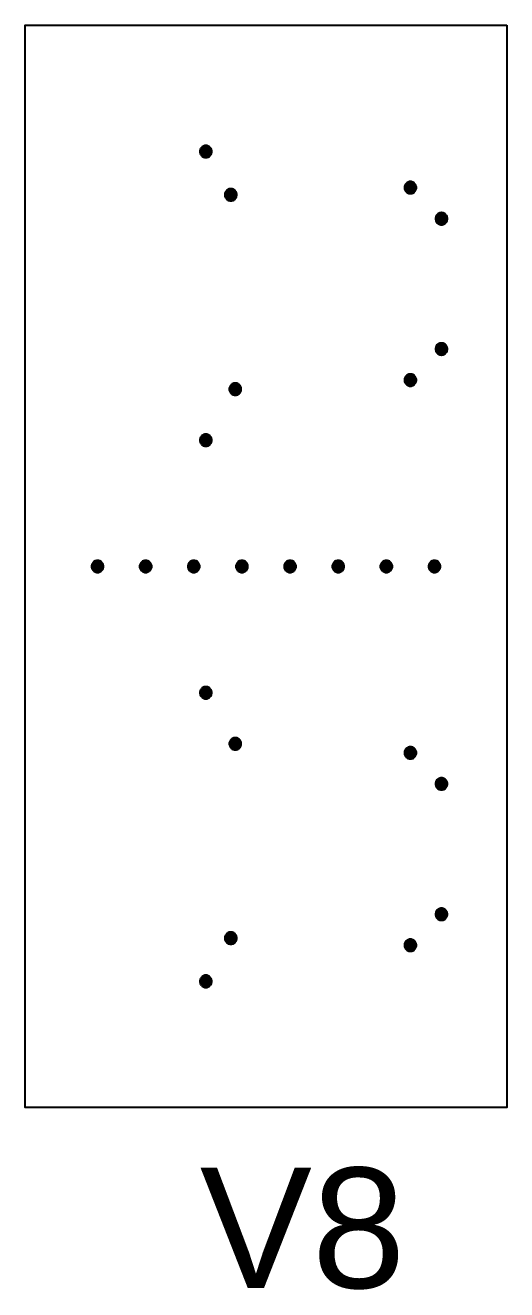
# Model space of a CAD drawing. Extents: x -2 to 177, y -6 to 16.
# Drawn here: x 28 to 32, y 4.99 to 15.5 of the extents above; entities that cross this region are included whole.
import ezdxf

# ---------------------------------------------------------------- set-up
doc = ezdxf.new("R2010")
doc.units = 0
doc.layers.get('0').update_dxf_attribs({"color": 255, "linetype": 'continuous'})
doc.layers.add('Outline', color=1, linetype='continuous')
doc.layers.add('V8', color=195, linetype='continuous')
doc.styles.get("Standard").update_dxf_attribs({"font": 'ARIAL.TTF'})

msp = doc.modelspace()

# ---------------------------------------------------------------- linework, layer by layer
at = {"layer": 'Outline'}
msp.add_lwpolyline([(32, 15.5), (32, 6.5), (28, 6.5), (28, 15.5)], close=True, dxfattribs=at)
at = {"layer": 'V8'}
for points in [[(29.55, 14.45), (29.55, 14.457), (29.548, 14.463), (29.546, 14.469), (29.543, 14.475), (29.54, 14.48), (29.535, 14.485), (29.53, 14.49), (29.525, 14.493), (29.519, 14.496), (29.513, 14.498), (29.507, 14.5), (29.5, 14.5), (29.493, 14.5), (29.487, 14.498), (29.481, 14.496), (29.475, 14.493), (29.47, 14.49), (29.465, 14.485), (29.46, 14.48), (29.457, 14.475), (29.454, 14.469), (29.452, 14.463), (29.45, 14.457), (29.45, 14.45), (29.45, 14.443), (29.452, 14.437), (29.454, 14.431), (29.457, 14.425), (29.46, 14.42), (29.465, 14.415), (29.47, 14.41), (29.475, 14.407), (29.481, 14.404), (29.487, 14.402), (29.493, 14.4), (29.5, 14.4), (29.507, 14.4), (29.513, 14.402), (29.519, 14.404), (29.525, 14.407), (29.53, 14.41), (29.535, 14.415), (29.54, 14.42), (29.543, 14.425), (29.546, 14.431), (29.548, 14.437), (29.55, 14.443), (29.55, 14.45)], [(31.25, 14.15), (31.25, 14.157), (31.248, 14.163), (31.246, 14.169), (31.243, 14.175), (31.24, 14.18), (31.235, 14.185), (31.23, 14.19), (31.225, 14.193), (31.219, 14.196), (31.213, 14.198), (31.207, 14.2), (31.2, 14.2), (31.193, 14.2), (31.187, 14.198), (31.181, 14.196), (31.175, 14.193), (31.17, 14.19), (31.165, 14.185), (31.16, 14.18), (31.157, 14.175), (31.154, 14.169), (31.152, 14.163), (31.15, 14.157), (31.15, 14.15), (31.15, 14.143), (31.152, 14.137), (31.154, 14.131), (31.157, 14.125), (31.16, 14.12), (31.165, 14.115), (31.17, 14.11), (31.175, 14.107), (31.181, 14.104), (31.187, 14.102), (31.193, 14.1), (31.2, 14.1), (31.207, 14.1), (31.213, 14.102), (31.219, 14.104), (31.225, 14.107), (31.23, 14.11), (31.235, 14.115), (31.24, 14.12), (31.243, 14.125), (31.246, 14.131), (31.248, 14.137), (31.25, 14.143), (31.25, 14.15)], [(29.758, 14.091), (29.757, 14.097), (29.756, 14.104), (29.754, 14.11), (29.751, 14.116), (29.747, 14.121), (29.743, 14.126), (29.738, 14.13), (29.733, 14.134), (29.727, 14.137), (29.72, 14.139), (29.714, 14.14), (29.707, 14.141), (29.701, 14.14), (29.695, 14.139), (29.688, 14.137), (29.683, 14.134), (29.677, 14.13), (29.672, 14.126), (29.668, 14.121), (29.664, 14.116), (29.661, 14.11), (29.659, 14.104), (29.658, 14.097), (29.657, 14.091), (29.658, 14.084), (29.659, 14.078), (29.661, 14.071), (29.664, 14.066), (29.668, 14.06), (29.672, 14.055), (29.677, 14.051), (29.683, 14.047), (29.688, 14.044), (29.695, 14.042), (29.701, 14.041), (29.707, 14.041), (29.714, 14.041), (29.72, 14.042), (29.727, 14.044), (29.733, 14.047), (29.738, 14.051), (29.743, 14.055), (29.747, 14.06), (29.751, 14.066), (29.754, 14.071), (29.756, 14.078), (29.757, 14.084), (29.758, 14.091)], [(31.508, 13.892), (31.508, 13.898), (31.506, 13.905), (31.504, 13.911), (31.501, 13.917), (31.498, 13.922), (31.493, 13.927), (31.489, 13.932), (31.483, 13.935), (31.477, 13.938), (31.471, 13.94), (31.465, 13.941), (31.458, 13.942), (31.452, 13.941), (31.445, 13.94), (31.439, 13.938), (31.433, 13.935), (31.428, 13.932), (31.423, 13.927), (31.418, 13.922), (31.415, 13.917), (31.412, 13.911), (31.41, 13.905), (31.409, 13.898), (31.408, 13.892), (31.409, 13.885), (31.41, 13.879), (31.412, 13.873), (31.415, 13.867), (31.418, 13.861), (31.423, 13.857), (31.428, 13.852), (31.433, 13.849), (31.439, 13.846), (31.445, 13.844), (31.452, 13.842), (31.458, 13.842), (31.465, 13.842), (31.471, 13.844), (31.477, 13.846), (31.483, 13.849), (31.489, 13.852), (31.493, 13.857), (31.498, 13.861), (31.501, 13.867), (31.504, 13.873), (31.506, 13.879), (31.508, 13.885), (31.508, 13.892)], [(31.508, 12.808), (31.508, 12.815), (31.506, 12.821), (31.504, 12.827), (31.501, 12.833), (31.498, 12.839), (31.493, 12.843), (31.489, 12.848), (31.483, 12.851), (31.477, 12.854), (31.471, 12.856), (31.465, 12.858), (31.458, 12.858), (31.452, 12.858), (31.445, 12.856), (31.439, 12.854), (31.433, 12.851), (31.428, 12.848), (31.423, 12.843), (31.418, 12.839), (31.415, 12.833), (31.412, 12.827), (31.41, 12.821), (31.409, 12.815), (31.408, 12.808), (31.409, 12.802), (31.41, 12.795), (31.412, 12.789), (31.415, 12.783), (31.418, 12.778), (31.423, 12.773), (31.428, 12.768), (31.433, 12.765), (31.439, 12.762), (31.445, 12.76), (31.452, 12.759), (31.458, 12.758), (31.465, 12.759), (31.471, 12.76), (31.477, 12.762), (31.483, 12.765), (31.489, 12.768), (31.493, 12.773), (31.498, 12.778), (31.501, 12.783), (31.504, 12.789), (31.506, 12.795), (31.508, 12.802), (31.508, 12.808)], [(29.795, 12.474), (29.795, 12.481), (29.793, 12.487), (29.791, 12.493), (29.788, 12.499), (29.785, 12.505), (29.78, 12.51), (29.775, 12.514), (29.77, 12.518), (29.764, 12.521), (29.758, 12.523), (29.752, 12.524), (29.745, 12.524), (29.738, 12.524), (29.732, 12.523), (29.726, 12.521), (29.72, 12.518), (29.715, 12.514), (29.71, 12.51), (29.705, 12.505), (29.702, 12.499), (29.699, 12.493), (29.697, 12.487), (29.695, 12.481), (29.695, 12.474), (29.695, 12.468), (29.697, 12.461), (29.699, 12.455), (29.702, 12.449), (29.705, 12.444), (29.71, 12.439), (29.715, 12.435), (29.72, 12.431), (29.726, 12.428), (29.732, 12.426), (29.738, 12.425), (29.745, 12.424), (29.752, 12.425), (29.758, 12.426), (29.764, 12.428), (29.77, 12.431), (29.775, 12.435), (29.78, 12.439), (29.785, 12.444), (29.788, 12.449), (29.791, 12.455), (29.793, 12.461), (29.795, 12.468), (29.795, 12.474)], [(31.25, 12.55), (31.25, 12.557), (31.248, 12.563), (31.246, 12.569), (31.243, 12.575), (31.24, 12.58), (31.235, 12.585), (31.23, 12.59), (31.225, 12.593), (31.219, 12.596), (31.213, 12.598), (31.207, 12.6), (31.2, 12.6), (31.193, 12.6), (31.187, 12.598), (31.181, 12.596), (31.175, 12.593), (31.17, 12.59), (31.165, 12.585), (31.16, 12.58), (31.157, 12.575), (31.154, 12.569), (31.152, 12.563), (31.15, 12.557), (31.15, 12.55), (31.15, 12.543), (31.152, 12.537), (31.154, 12.531), (31.157, 12.525), (31.16, 12.52), (31.165, 12.515), (31.17, 12.51), (31.175, 12.507), (31.181, 12.504), (31.187, 12.502), (31.193, 12.5), (31.2, 12.5), (31.207, 12.5), (31.213, 12.502), (31.219, 12.504), (31.225, 12.507), (31.23, 12.51), (31.235, 12.515), (31.24, 12.52), (31.243, 12.525), (31.246, 12.531), (31.248, 12.537), (31.25, 12.543), (31.25, 12.55)], [(29.55, 12.05), (29.55, 12.057), (29.548, 12.063), (29.546, 12.069), (29.543, 12.075), (29.54, 12.08), (29.535, 12.085), (29.53, 12.09), (29.525, 12.093), (29.519, 12.096), (29.513, 12.098), (29.507, 12.1), (29.5, 12.1), (29.493, 12.1), (29.487, 12.098), (29.481, 12.096), (29.475, 12.093), (29.47, 12.09), (29.465, 12.085), (29.46, 12.08), (29.457, 12.075), (29.454, 12.069), (29.452, 12.063), (29.45, 12.057), (29.45, 12.05), (29.45, 12.043), (29.452, 12.037), (29.454, 12.031), (29.457, 12.025), (29.46, 12.02), (29.465, 12.015), (29.47, 12.01), (29.475, 12.007), (29.481, 12.004), (29.487, 12.002), (29.493, 12), (29.5, 12), (29.507, 12), (29.513, 12.002), (29.519, 12.004), (29.525, 12.007), (29.53, 12.01), (29.535, 12.015), (29.54, 12.02), (29.543, 12.025), (29.546, 12.031), (29.548, 12.037), (29.55, 12.043), (29.55, 12.05)], [(28.65, 11), (28.65, 11.007), (28.648, 11.013), (28.646, 11.019), (28.643, 11.025), (28.64, 11.03), (28.635, 11.035), (28.63, 11.04), (28.625, 11.043), (28.619, 11.046), (28.613, 11.048), (28.607, 11.05), (28.6, 11.05), (28.593, 11.05), (28.587, 11.048), (28.581, 11.046), (28.575, 11.043), (28.57, 11.04), (28.565, 11.035), (28.56, 11.03), (28.557, 11.025), (28.554, 11.019), (28.552, 11.013), (28.55, 11.007), (28.55, 11), (28.55, 10.993), (28.552, 10.987), (28.554, 10.981), (28.557, 10.975), (28.56, 10.97), (28.565, 10.965), (28.57, 10.96), (28.575, 10.957), (28.581, 10.954), (28.587, 10.952), (28.593, 10.95), (28.6, 10.95), (28.607, 10.95), (28.613, 10.952), (28.619, 10.954), (28.625, 10.957), (28.63, 10.96), (28.635, 10.965), (28.64, 10.97), (28.643, 10.975), (28.646, 10.981), (28.648, 10.987), (28.65, 10.993), (28.65, 11)], [(29.05, 11), (29.05, 11.007), (29.048, 11.013), (29.046, 11.019), (29.043, 11.025), (29.04, 11.03), (29.035, 11.035), (29.03, 11.04), (29.025, 11.043), (29.019, 11.046), (29.013, 11.048), (29.007, 11.05), (29, 11.05), (28.993, 11.05), (28.987, 11.048), (28.981, 11.046), (28.975, 11.043), (28.97, 11.04), (28.965, 11.035), (28.96, 11.03), (28.957, 11.025), (28.954, 11.019), (28.952, 11.013), (28.95, 11.007), (28.95, 11), (28.95, 10.993), (28.952, 10.987), (28.954, 10.981), (28.957, 10.975), (28.96, 10.97), (28.965, 10.965), (28.97, 10.96), (28.975, 10.957), (28.981, 10.954), (28.987, 10.952), (28.993, 10.95), (29, 10.95), (29.007, 10.95), (29.013, 10.952), (29.019, 10.954), (29.025, 10.957), (29.03, 10.96), (29.035, 10.965), (29.04, 10.97), (29.043, 10.975), (29.046, 10.981), (29.048, 10.987), (29.05, 10.993), (29.05, 11)], [(29.45, 11), (29.45, 11.007), (29.448, 11.013), (29.446, 11.019), (29.443, 11.025), (29.44, 11.03), (29.435, 11.035), (29.43, 11.04), (29.425, 11.043), (29.419, 11.046), (29.413, 11.048), (29.407, 11.05), (29.4, 11.05), (29.393, 11.05), (29.387, 11.048), (29.381, 11.046), (29.375, 11.043), (29.37, 11.04), (29.365, 11.035), (29.36, 11.03), (29.357, 11.025), (29.354, 11.019), (29.352, 11.013), (29.35, 11.007), (29.35, 11), (29.35, 10.993), (29.352, 10.987), (29.354, 10.981), (29.357, 10.975), (29.36, 10.97), (29.365, 10.965), (29.37, 10.96), (29.375, 10.957), (29.381, 10.954), (29.387, 10.952), (29.393, 10.95), (29.4, 10.95), (29.407, 10.95), (29.413, 10.952), (29.419, 10.954), (29.425, 10.957), (29.43, 10.96), (29.435, 10.965), (29.44, 10.97), (29.443, 10.975), (29.446, 10.981), (29.448, 10.987), (29.45, 10.993), (29.45, 11)], [(29.85, 11), (29.85, 11.007), (29.848, 11.013), (29.846, 11.019), (29.843, 11.025), (29.84, 11.03), (29.835, 11.035), (29.83, 11.04), (29.825, 11.043), (29.819, 11.046), (29.813, 11.048), (29.807, 11.05), (29.8, 11.05), (29.793, 11.05), (29.787, 11.048), (29.781, 11.046), (29.775, 11.043), (29.77, 11.04), (29.765, 11.035), (29.76, 11.03), (29.757, 11.025), (29.754, 11.019), (29.752, 11.013), (29.75, 11.007), (29.75, 11), (29.75, 10.993), (29.752, 10.987), (29.754, 10.981), (29.757, 10.975), (29.76, 10.97), (29.765, 10.965), (29.77, 10.96), (29.775, 10.957), (29.781, 10.954), (29.787, 10.952), (29.793, 10.95), (29.8, 10.95), (29.807, 10.95), (29.813, 10.952), (29.819, 10.954), (29.825, 10.957), (29.83, 10.96), (29.835, 10.965), (29.84, 10.97), (29.843, 10.975), (29.846, 10.981), (29.848, 10.987), (29.85, 10.993), (29.85, 11)], [(30.25, 11), (30.25, 11.007), (30.248, 11.013), (30.246, 11.019), (30.243, 11.025), (30.24, 11.03), (30.235, 11.035), (30.23, 11.04), (30.225, 11.043), (30.219, 11.046), (30.213, 11.048), (30.207, 11.05), (30.2, 11.05), (30.193, 11.05), (30.187, 11.048), (30.181, 11.046), (30.175, 11.043), (30.17, 11.04), (30.165, 11.035), (30.16, 11.03), (30.157, 11.025), (30.154, 11.019), (30.152, 11.013), (30.15, 11.007), (30.15, 11), (30.15, 10.993), (30.152, 10.987), (30.154, 10.981), (30.157, 10.975), (30.16, 10.97), (30.165, 10.965), (30.17, 10.96), (30.175, 10.957), (30.181, 10.954), (30.187, 10.952), (30.193, 10.95), (30.2, 10.95), (30.207, 10.95), (30.213, 10.952), (30.219, 10.954), (30.225, 10.957), (30.23, 10.96), (30.235, 10.965), (30.24, 10.97), (30.243, 10.975), (30.246, 10.981), (30.248, 10.987), (30.25, 10.993), (30.25, 11)], [(30.65, 11), (30.65, 11.007), (30.648, 11.013), (30.646, 11.019), (30.643, 11.025), (30.64, 11.03), (30.635, 11.035), (30.63, 11.04), (30.625, 11.043), (30.619, 11.046), (30.613, 11.048), (30.607, 11.05), (30.6, 11.05), (30.593, 11.05), (30.587, 11.048), (30.581, 11.046), (30.575, 11.043), (30.57, 11.04), (30.565, 11.035), (30.56, 11.03), (30.557, 11.025), (30.554, 11.019), (30.552, 11.013), (30.55, 11.007), (30.55, 11), (30.55, 10.993), (30.552, 10.987), (30.554, 10.981), (30.557, 10.975), (30.56, 10.97), (30.565, 10.965), (30.57, 10.96), (30.575, 10.957), (30.581, 10.954), (30.587, 10.952), (30.593, 10.95), (30.6, 10.95), (30.607, 10.95), (30.613, 10.952), (30.619, 10.954), (30.625, 10.957), (30.63, 10.96), (30.635, 10.965), (30.64, 10.97), (30.643, 10.975), (30.646, 10.981), (30.648, 10.987), (30.65, 10.993), (30.65, 11)], [(31.05, 11), (31.05, 11.007), (31.048, 11.013), (31.046, 11.019), (31.043, 11.025), (31.04, 11.03), (31.035, 11.035), (31.03, 11.04), (31.025, 11.043), (31.019, 11.046), (31.013, 11.048), (31.007, 11.05), (31, 11.05), (30.993, 11.05), (30.987, 11.048), (30.981, 11.046), (30.975, 11.043), (30.97, 11.04), (30.965, 11.035), (30.96, 11.03), (30.957, 11.025), (30.954, 11.019), (30.952, 11.013), (30.95, 11.007), (30.95, 11), (30.95, 10.993), (30.952, 10.987), (30.954, 10.981), (30.957, 10.975), (30.96, 10.97), (30.965, 10.965), (30.97, 10.96), (30.975, 10.957), (30.981, 10.954), (30.987, 10.952), (30.993, 10.95), (31, 10.95), (31.007, 10.95), (31.013, 10.952), (31.019, 10.954), (31.025, 10.957), (31.03, 10.96), (31.035, 10.965), (31.04, 10.97), (31.043, 10.975), (31.046, 10.981), (31.048, 10.987), (31.05, 10.993), (31.05, 11)], [(31.45, 11), (31.45, 11.007), (31.448, 11.013), (31.446, 11.019), (31.443, 11.025), (31.44, 11.03), (31.435, 11.035), (31.43, 11.04), (31.425, 11.043), (31.419, 11.046), (31.413, 11.048), (31.407, 11.05), (31.4, 11.05), (31.393, 11.05), (31.387, 11.048), (31.381, 11.046), (31.375, 11.043), (31.37, 11.04), (31.365, 11.035), (31.36, 11.03), (31.357, 11.025), (31.354, 11.019), (31.352, 11.013), (31.35, 11.007), (31.35, 11), (31.35, 10.993), (31.352, 10.987), (31.354, 10.981), (31.357, 10.975), (31.36, 10.97), (31.365, 10.965), (31.37, 10.96), (31.375, 10.957), (31.381, 10.954), (31.387, 10.952), (31.393, 10.95), (31.4, 10.95), (31.407, 10.95), (31.413, 10.952), (31.419, 10.954), (31.425, 10.957), (31.43, 10.96), (31.435, 10.965), (31.44, 10.97), (31.443, 10.975), (31.446, 10.981), (31.448, 10.987), (31.45, 10.993), (31.45, 11)], [(29.55, 9.95), (29.55, 9.957), (29.548, 9.963), (29.546, 9.969), (29.543, 9.975), (29.54, 9.98), (29.535, 9.985), (29.53, 9.99), (29.525, 9.993), (29.519, 9.996), (29.513, 9.998), (29.507, 10), (29.5, 10), (29.493, 10), (29.487, 9.998), (29.481, 9.996), (29.475, 9.993), (29.47, 9.99), (29.465, 9.985), (29.46, 9.98), (29.457, 9.975), (29.454, 9.969), (29.452, 9.963), (29.45, 9.957), (29.45, 9.95), (29.45, 9.943), (29.452, 9.937), (29.454, 9.931), (29.457, 9.925), (29.46, 9.92), (29.465, 9.915), (29.47, 9.91), (29.475, 9.907), (29.481, 9.904), (29.487, 9.902), (29.493, 9.9), (29.5, 9.9), (29.507, 9.9), (29.513, 9.902), (29.519, 9.904), (29.525, 9.907), (29.53, 9.91), (29.535, 9.915), (29.54, 9.92), (29.543, 9.925), (29.546, 9.931), (29.548, 9.937), (29.55, 9.943), (29.55, 9.95)], [(29.795, 9.526), (29.795, 9.532), (29.793, 9.539), (29.791, 9.545), (29.788, 9.551), (29.785, 9.556), (29.78, 9.561), (29.775, 9.565), (29.77, 9.569), (29.764, 9.572), (29.758, 9.574), (29.752, 9.575), (29.745, 9.576), (29.738, 9.575), (29.732, 9.574), (29.726, 9.572), (29.72, 9.569), (29.715, 9.565), (29.71, 9.561), (29.705, 9.556), (29.702, 9.551), (29.699, 9.545), (29.697, 9.539), (29.695, 9.532), (29.695, 9.526), (29.695, 9.519), (29.697, 9.513), (29.699, 9.507), (29.702, 9.501), (29.705, 9.495), (29.71, 9.49), (29.715, 9.486), (29.72, 9.482), (29.726, 9.479), (29.732, 9.477), (29.738, 9.476), (29.745, 9.476), (29.752, 9.476), (29.758, 9.477), (29.764, 9.479), (29.77, 9.482), (29.775, 9.486), (29.78, 9.49), (29.785, 9.495), (29.788, 9.501), (29.791, 9.507), (29.793, 9.513), (29.795, 9.519), (29.795, 9.526)], [(31.25, 9.45), (31.25, 9.457), (31.248, 9.463), (31.246, 9.469), (31.243, 9.475), (31.24, 9.48), (31.235, 9.485), (31.23, 9.49), (31.225, 9.493), (31.219, 9.496), (31.213, 9.498), (31.207, 9.5), (31.2, 9.5), (31.193, 9.5), (31.187, 9.498), (31.181, 9.496), (31.175, 9.493), (31.17, 9.49), (31.165, 9.485), (31.16, 9.48), (31.157, 9.475), (31.154, 9.469), (31.152, 9.463), (31.15, 9.457), (31.15, 9.45), (31.15, 9.443), (31.152, 9.437), (31.154, 9.431), (31.157, 9.425), (31.16, 9.42), (31.165, 9.415), (31.17, 9.41), (31.175, 9.407), (31.181, 9.404), (31.187, 9.402), (31.193, 9.4), (31.2, 9.4), (31.207, 9.4), (31.213, 9.402), (31.219, 9.404), (31.225, 9.407), (31.23, 9.41), (31.235, 9.415), (31.24, 9.42), (31.243, 9.425), (31.246, 9.431), (31.248, 9.437), (31.25, 9.443), (31.25, 9.45)], [(31.508, 9.192), (31.508, 9.198), (31.506, 9.205), (31.504, 9.211), (31.501, 9.217), (31.498, 9.222), (31.493, 9.227), (31.489, 9.232), (31.483, 9.235), (31.477, 9.238), (31.471, 9.24), (31.465, 9.241), (31.458, 9.242), (31.452, 9.241), (31.445, 9.24), (31.439, 9.238), (31.433, 9.235), (31.428, 9.232), (31.423, 9.227), (31.418, 9.222), (31.415, 9.217), (31.412, 9.211), (31.41, 9.205), (31.409, 9.198), (31.408, 9.192), (31.409, 9.185), (31.41, 9.179), (31.412, 9.173), (31.415, 9.167), (31.418, 9.161), (31.423, 9.157), (31.428, 9.152), (31.433, 9.149), (31.439, 9.146), (31.445, 9.144), (31.452, 9.142), (31.458, 9.142), (31.465, 9.142), (31.471, 9.144), (31.477, 9.146), (31.483, 9.149), (31.489, 9.152), (31.493, 9.157), (31.498, 9.161), (31.501, 9.167), (31.504, 9.173), (31.506, 9.179), (31.508, 9.185), (31.508, 9.192)], [(31.508, 8.108), (31.508, 8.115), (31.506, 8.121), (31.504, 8.127), (31.501, 8.133), (31.498, 8.139), (31.493, 8.143), (31.489, 8.148), (31.483, 8.151), (31.477, 8.154), (31.471, 8.156), (31.465, 8.158), (31.458, 8.158), (31.452, 8.158), (31.445, 8.156), (31.439, 8.154), (31.433, 8.151), (31.428, 8.148), (31.423, 8.143), (31.418, 8.139), (31.415, 8.133), (31.412, 8.127), (31.41, 8.121), (31.409, 8.115), (31.408, 8.108), (31.409, 8.102), (31.41, 8.095), (31.412, 8.089), (31.415, 8.083), (31.418, 8.078), (31.423, 8.073), (31.428, 8.068), (31.433, 8.065), (31.439, 8.062), (31.445, 8.06), (31.452, 8.059), (31.458, 8.058), (31.465, 8.059), (31.471, 8.06), (31.477, 8.062), (31.483, 8.065), (31.489, 8.068), (31.493, 8.073), (31.498, 8.078), (31.501, 8.083), (31.504, 8.089), (31.506, 8.095), (31.508, 8.102), (31.508, 8.108)], [(29.758, 7.909), (29.757, 7.916), (29.756, 7.922), (29.754, 7.929), (29.751, 7.934), (29.747, 7.94), (29.743, 7.945), (29.738, 7.949), (29.733, 7.953), (29.727, 7.956), (29.72, 7.958), (29.714, 7.959), (29.707, 7.959), (29.701, 7.959), (29.695, 7.958), (29.688, 7.956), (29.683, 7.953), (29.677, 7.949), (29.672, 7.945), (29.668, 7.94), (29.664, 7.934), (29.661, 7.929), (29.659, 7.922), (29.658, 7.916), (29.657, 7.909), (29.658, 7.903), (29.659, 7.896), (29.661, 7.89), (29.664, 7.884), (29.668, 7.879), (29.672, 7.874), (29.677, 7.87), (29.683, 7.866), (29.688, 7.863), (29.695, 7.861), (29.701, 7.86), (29.707, 7.859), (29.714, 7.86), (29.72, 7.861), (29.727, 7.863), (29.733, 7.866), (29.738, 7.87), (29.743, 7.874), (29.747, 7.879), (29.751, 7.884), (29.754, 7.89), (29.756, 7.896), (29.757, 7.903), (29.758, 7.909)], [(31.25, 7.85), (31.25, 7.857), (31.248, 7.863), (31.246, 7.869), (31.243, 7.875), (31.24, 7.88), (31.235, 7.885), (31.23, 7.89), (31.225, 7.893), (31.219, 7.896), (31.213, 7.898), (31.207, 7.9), (31.2, 7.9), (31.193, 7.9), (31.187, 7.898), (31.181, 7.896), (31.175, 7.893), (31.17, 7.89), (31.165, 7.885), (31.16, 7.88), (31.157, 7.875), (31.154, 7.869), (31.152, 7.863), (31.15, 7.857), (31.15, 7.85), (31.15, 7.843), (31.152, 7.837), (31.154, 7.831), (31.157, 7.825), (31.16, 7.82), (31.165, 7.815), (31.17, 7.81), (31.175, 7.807), (31.181, 7.804), (31.187, 7.802), (31.193, 7.8), (31.2, 7.8), (31.207, 7.8), (31.213, 7.802), (31.219, 7.804), (31.225, 7.807), (31.23, 7.81), (31.235, 7.815), (31.24, 7.82), (31.243, 7.825), (31.246, 7.831), (31.248, 7.837), (31.25, 7.843), (31.25, 7.85)], [(29.55, 7.55), (29.55, 7.557), (29.548, 7.563), (29.546, 7.569), (29.543, 7.575), (29.54, 7.58), (29.535, 7.585), (29.53, 7.59), (29.525, 7.593), (29.519, 7.596), (29.513, 7.598), (29.507, 7.6), (29.5, 7.6), (29.493, 7.6), (29.487, 7.598), (29.481, 7.596), (29.475, 7.593), (29.47, 7.59), (29.465, 7.585), (29.46, 7.58), (29.457, 7.575), (29.454, 7.569), (29.452, 7.563), (29.45, 7.557), (29.45, 7.55), (29.45, 7.543), (29.452, 7.537), (29.454, 7.531), (29.457, 7.525), (29.46, 7.52), (29.465, 7.515), (29.47, 7.51), (29.475, 7.507), (29.481, 7.504), (29.487, 7.502), (29.493, 7.5), (29.5, 7.5), (29.507, 7.5), (29.513, 7.502), (29.519, 7.504), (29.525, 7.507), (29.53, 7.51), (29.535, 7.515), (29.54, 7.52), (29.543, 7.525), (29.546, 7.531), (29.548, 7.537), (29.55, 7.543), (29.55, 7.55)]]:
    msp.add_lwpolyline(points, close=True, dxfattribs=at)
for points in [[(29.454, 14.469), (29.45, 14.45), (29.5, 14.45)], [(29.45, 14.45), (29.454, 14.431), (29.5, 14.45)], [(29.465, 14.485), (29.454, 14.469), (29.5, 14.45)], [(29.454, 14.431), (29.465, 14.415), (29.5, 14.45)], [(29.481, 14.496), (29.465, 14.485), (29.5, 14.45)], [(29.465, 14.415), (29.481, 14.404), (29.5, 14.45)], [(29.5, 14.5), (29.481, 14.496), (29.5, 14.45)], [(29.481, 14.404), (29.5, 14.4), (29.5, 14.45)], [(29.519, 14.496), (29.5, 14.5), (29.5, 14.45)], [(29.535, 14.485), (29.519, 14.496), (29.5, 14.45)], [(29.546, 14.469), (29.535, 14.485), (29.5, 14.45)], [(29.55, 14.45), (29.546, 14.469), (29.5, 14.45)], [(29.5, 14.4), (29.519, 14.404), (29.5, 14.45)], [(29.519, 14.404), (29.535, 14.415), (29.5, 14.45)], [(29.535, 14.415), (29.546, 14.431), (29.5, 14.45)], [(29.546, 14.431), (29.55, 14.45), (29.5, 14.45)], [(31.181, 14.196), (31.165, 14.185), (31.2, 14.15)], [(31.2, 14.2), (31.181, 14.196), (31.2, 14.15)], [(31.219, 14.196), (31.2, 14.2), (31.2, 14.15)], [(31.235, 14.185), (31.219, 14.196), (31.2, 14.15)], [(29.661, 14.11), (29.657, 14.091), (29.707, 14.091)], [(29.657, 14.091), (29.661, 14.071), (29.707, 14.091)], [(29.672, 14.126), (29.661, 14.11), (29.707, 14.091)], [(29.661, 14.071), (29.672, 14.055), (29.707, 14.091)], [(29.688, 14.137), (29.672, 14.126), (29.707, 14.091)], [(29.672, 14.055), (29.688, 14.044), (29.707, 14.091)], [(29.707, 14.141), (29.688, 14.137), (29.707, 14.091)], [(29.688, 14.044), (29.707, 14.041), (29.707, 14.091)], [(29.727, 14.137), (29.707, 14.141), (29.707, 14.091)], [(29.743, 14.126), (29.727, 14.137), (29.707, 14.091)], [(29.754, 14.11), (29.743, 14.126), (29.707, 14.091)], [(29.758, 14.091), (29.754, 14.11), (29.707, 14.091)], [(29.707, 14.041), (29.727, 14.044), (29.707, 14.091)], [(29.727, 14.044), (29.743, 14.055), (29.707, 14.091)], [(29.743, 14.055), (29.754, 14.071), (29.707, 14.091)], [(29.754, 14.071), (29.758, 14.091), (29.707, 14.091)], [(31.154, 14.169), (31.15, 14.15), (31.2, 14.15)], [(31.15, 14.15), (31.154, 14.131), (31.2, 14.15)], [(31.165, 14.185), (31.154, 14.169), (31.2, 14.15)], [(31.154, 14.131), (31.165, 14.115), (31.2, 14.15)], [(31.165, 14.115), (31.181, 14.104), (31.2, 14.15)], [(31.181, 14.104), (31.2, 14.1), (31.2, 14.15)], [(31.246, 14.169), (31.235, 14.185), (31.2, 14.15)], [(31.25, 14.15), (31.246, 14.169), (31.2, 14.15)], [(31.2, 14.1), (31.219, 14.104), (31.2, 14.15)], [(31.219, 14.104), (31.235, 14.115), (31.2, 14.15)], [(31.235, 14.115), (31.246, 14.131), (31.2, 14.15)], [(31.246, 14.131), (31.25, 14.15), (31.2, 14.15)], [(31.412, 13.911), (31.408, 13.892), (31.458, 13.892)], [(31.408, 13.892), (31.412, 13.873), (31.458, 13.892)], [(31.423, 13.927), (31.412, 13.911), (31.458, 13.892)], [(31.412, 13.873), (31.423, 13.857), (31.458, 13.892)], [(31.439, 13.938), (31.423, 13.927), (31.458, 13.892)], [(31.423, 13.857), (31.439, 13.846), (31.458, 13.892)], [(31.458, 13.942), (31.439, 13.938), (31.458, 13.892)], [(31.439, 13.846), (31.458, 13.842), (31.458, 13.892)], [(31.477, 13.938), (31.458, 13.942), (31.458, 13.892)], [(31.493, 13.927), (31.477, 13.938), (31.458, 13.892)], [(31.504, 13.911), (31.493, 13.927), (31.458, 13.892)], [(31.508, 13.892), (31.504, 13.911), (31.458, 13.892)], [(31.458, 13.842), (31.477, 13.846), (31.458, 13.892)], [(31.477, 13.846), (31.493, 13.857), (31.458, 13.892)], [(31.493, 13.857), (31.504, 13.873), (31.458, 13.892)], [(31.504, 13.873), (31.508, 13.892), (31.458, 13.892)], [(31.423, 12.843), (31.412, 12.827), (31.458, 12.808)], [(31.439, 12.854), (31.423, 12.843), (31.458, 12.808)], [(31.458, 12.858), (31.439, 12.854), (31.458, 12.808)], [(31.477, 12.854), (31.458, 12.858), (31.458, 12.808)], [(31.493, 12.843), (31.477, 12.854), (31.458, 12.808)], [(31.504, 12.827), (31.493, 12.843), (31.458, 12.808)], [(31.412, 12.827), (31.408, 12.808), (31.458, 12.808)], [(31.408, 12.808), (31.412, 12.789), (31.458, 12.808)], [(31.412, 12.789), (31.423, 12.773), (31.458, 12.808)], [(31.423, 12.773), (31.439, 12.762), (31.458, 12.808)], [(31.439, 12.762), (31.458, 12.758), (31.458, 12.808)], [(31.508, 12.808), (31.504, 12.827), (31.458, 12.808)], [(31.458, 12.758), (31.477, 12.762), (31.458, 12.808)], [(31.477, 12.762), (31.493, 12.773), (31.458, 12.808)], [(31.493, 12.773), (31.504, 12.789), (31.458, 12.808)], [(31.504, 12.789), (31.508, 12.808), (31.458, 12.808)], [(29.726, 12.521), (29.71, 12.51), (29.745, 12.474)], [(29.745, 12.524), (29.726, 12.521), (29.745, 12.474)], [(29.764, 12.521), (29.745, 12.524), (29.745, 12.474)], [(29.78, 12.51), (29.764, 12.521), (29.745, 12.474)], [(31.154, 12.569), (31.15, 12.55), (31.2, 12.55)], [(31.15, 12.55), (31.154, 12.531), (31.2, 12.55)], [(31.165, 12.585), (31.154, 12.569), (31.2, 12.55)], [(31.154, 12.531), (31.165, 12.515), (31.2, 12.55)], [(31.181, 12.596), (31.165, 12.585), (31.2, 12.55)], [(31.165, 12.515), (31.181, 12.504), (31.2, 12.55)], [(31.2, 12.6), (31.181, 12.596), (31.2, 12.55)], [(31.181, 12.504), (31.2, 12.5), (31.2, 12.55)], [(31.219, 12.596), (31.2, 12.6), (31.2, 12.55)], [(31.235, 12.585), (31.219, 12.596), (31.2, 12.55)], [(31.246, 12.569), (31.235, 12.585), (31.2, 12.55)], [(31.25, 12.55), (31.246, 12.569), (31.2, 12.55)], [(31.2, 12.5), (31.219, 12.504), (31.2, 12.55)], [(31.219, 12.504), (31.235, 12.515), (31.2, 12.55)], [(31.235, 12.515), (31.246, 12.531), (31.2, 12.55)], [(31.246, 12.531), (31.25, 12.55), (31.2, 12.55)], [(29.699, 12.493), (29.695, 12.474), (29.745, 12.474)], [(29.695, 12.474), (29.699, 12.455), (29.745, 12.474)], [(29.71, 12.51), (29.699, 12.493), (29.745, 12.474)], [(29.699, 12.455), (29.71, 12.439), (29.745, 12.474)], [(29.71, 12.439), (29.726, 12.428), (29.745, 12.474)], [(29.726, 12.428), (29.745, 12.424), (29.745, 12.474)], [(29.791, 12.493), (29.78, 12.51), (29.745, 12.474)], [(29.795, 12.474), (29.791, 12.493), (29.745, 12.474)], [(29.745, 12.424), (29.764, 12.428), (29.745, 12.474)], [(29.764, 12.428), (29.78, 12.439), (29.745, 12.474)], [(29.78, 12.439), (29.791, 12.455), (29.745, 12.474)], [(29.791, 12.455), (29.795, 12.474), (29.745, 12.474)], [(29.481, 12.096), (29.465, 12.085), (29.5, 12.05)], [(29.5, 12.1), (29.481, 12.096), (29.5, 12.05)], [(29.519, 12.096), (29.5, 12.1), (29.5, 12.05)], [(29.535, 12.085), (29.519, 12.096), (29.5, 12.05)], [(29.454, 12.069), (29.45, 12.05), (29.5, 12.05)], [(29.45, 12.05), (29.454, 12.031), (29.5, 12.05)], [(29.465, 12.085), (29.454, 12.069), (29.5, 12.05)], [(29.454, 12.031), (29.465, 12.015), (29.5, 12.05)], [(29.465, 12.015), (29.481, 12.004), (29.5, 12.05)], [(29.481, 12.004), (29.5, 12), (29.5, 12.05)], [(29.546, 12.069), (29.535, 12.085), (29.5, 12.05)], [(29.55, 12.05), (29.546, 12.069), (29.5, 12.05)], [(29.5, 12), (29.519, 12.004), (29.5, 12.05)], [(29.519, 12.004), (29.535, 12.015), (29.5, 12.05)], [(29.535, 12.015), (29.546, 12.031), (29.5, 12.05)], [(29.546, 12.031), (29.55, 12.05), (29.5, 12.05)], [(28.581, 11.046), (28.565, 11.035), (28.6, 11)], [(28.6, 11.05), (28.581, 11.046), (28.6, 11)], [(28.619, 11.046), (28.6, 11.05), (28.6, 11)], [(28.635, 11.035), (28.619, 11.046), (28.6, 11)], [(28.981, 11.046), (28.965, 11.035), (29, 11)], [(29, 11.05), (28.981, 11.046), (29, 11)], [(29.019, 11.046), (29, 11.05), (29, 11)], [(29.035, 11.035), (29.019, 11.046), (29, 11)], [(29.381, 11.046), (29.365, 11.035), (29.4, 11)], [(29.4, 11.05), (29.381, 11.046), (29.4, 11)], [(29.419, 11.046), (29.4, 11.05), (29.4, 11)], [(29.435, 11.035), (29.419, 11.046), (29.4, 11)], [(29.781, 11.046), (29.765, 11.035), (29.8, 11)], [(29.8, 11.05), (29.781, 11.046), (29.8, 11)], [(29.819, 11.046), (29.8, 11.05), (29.8, 11)], [(29.835, 11.035), (29.819, 11.046), (29.8, 11)], [(30.181, 11.046), (30.165, 11.035), (30.2, 11)], [(30.2, 11.05), (30.181, 11.046), (30.2, 11)], [(30.219, 11.046), (30.2, 11.05), (30.2, 11)], [(30.235, 11.035), (30.219, 11.046), (30.2, 11)], [(30.581, 11.046), (30.565, 11.035), (30.6, 11)], [(30.6, 11.05), (30.581, 11.046), (30.6, 11)], [(30.619, 11.046), (30.6, 11.05), (30.6, 11)], [(30.635, 11.035), (30.619, 11.046), (30.6, 11)], [(30.981, 11.046), (30.965, 11.035), (31, 11)], [(31, 11.05), (30.981, 11.046), (31, 11)], [(31.019, 11.046), (31, 11.05), (31, 11)], [(31.035, 11.035), (31.019, 11.046), (31, 11)], [(31.381, 11.046), (31.365, 11.035), (31.4, 11)], [(31.4, 11.05), (31.381, 11.046), (31.4, 11)], [(31.419, 11.046), (31.4, 11.05), (31.4, 11)], [(31.435, 11.035), (31.419, 11.046), (31.4, 11)], [(28.554, 11.019), (28.55, 11), (28.6, 11)], [(28.55, 11), (28.554, 10.981), (28.6, 11)], [(28.565, 11.035), (28.554, 11.019), (28.6, 11)], [(28.554, 10.981), (28.565, 10.965), (28.6, 11)], [(28.565, 10.965), (28.581, 10.954), (28.6, 11)], [(28.581, 10.954), (28.6, 10.95), (28.6, 11)], [(28.646, 11.019), (28.635, 11.035), (28.6, 11)], [(28.65, 11), (28.646, 11.019), (28.6, 11)], [(28.6, 10.95), (28.619, 10.954), (28.6, 11)], [(28.619, 10.954), (28.635, 10.965), (28.6, 11)], [(28.635, 10.965), (28.646, 10.981), (28.6, 11)], [(28.646, 10.981), (28.65, 11), (28.6, 11)], [(28.954, 11.019), (28.95, 11), (29, 11)], [(28.95, 11), (28.954, 10.981), (29, 11)], [(28.965, 11.035), (28.954, 11.019), (29, 11)], [(28.954, 10.981), (28.965, 10.965), (29, 11)], [(28.965, 10.965), (28.981, 10.954), (29, 11)], [(28.981, 10.954), (29, 10.95), (29, 11)], [(29.046, 11.019), (29.035, 11.035), (29, 11)], [(29.05, 11), (29.046, 11.019), (29, 11)], [(29, 10.95), (29.019, 10.954), (29, 11)], [(29.019, 10.954), (29.035, 10.965), (29, 11)], [(29.035, 10.965), (29.046, 10.981), (29, 11)], [(29.046, 10.981), (29.05, 11), (29, 11)], [(29.354, 11.019), (29.35, 11), (29.4, 11)], [(29.35, 11), (29.354, 10.981), (29.4, 11)], [(29.365, 11.035), (29.354, 11.019), (29.4, 11)], [(29.354, 10.981), (29.365, 10.965), (29.4, 11)], [(29.365, 10.965), (29.381, 10.954), (29.4, 11)], [(29.381, 10.954), (29.4, 10.95), (29.4, 11)], [(29.446, 11.019), (29.435, 11.035), (29.4, 11)], [(29.45, 11), (29.446, 11.019), (29.4, 11)], [(29.4, 10.95), (29.419, 10.954), (29.4, 11)], [(29.419, 10.954), (29.435, 10.965), (29.4, 11)], [(29.435, 10.965), (29.446, 10.981), (29.4, 11)], [(29.446, 10.981), (29.45, 11), (29.4, 11)], [(29.754, 11.019), (29.75, 11), (29.8, 11)], [(29.75, 11), (29.754, 10.981), (29.8, 11)], [(29.765, 11.035), (29.754, 11.019), (29.8, 11)], [(29.754, 10.981), (29.765, 10.965), (29.8, 11)], [(29.765, 10.965), (29.781, 10.954), (29.8, 11)], [(29.781, 10.954), (29.8, 10.95), (29.8, 11)], [(29.846, 11.019), (29.835, 11.035), (29.8, 11)], [(29.85, 11), (29.846, 11.019), (29.8, 11)], [(29.8, 10.95), (29.819, 10.954), (29.8, 11)], [(29.819, 10.954), (29.835, 10.965), (29.8, 11)], [(29.835, 10.965), (29.846, 10.981), (29.8, 11)], [(29.846, 10.981), (29.85, 11), (29.8, 11)], [(30.154, 11.019), (30.15, 11), (30.2, 11)], [(30.15, 11), (30.154, 10.981), (30.2, 11)], [(30.165, 11.035), (30.154, 11.019), (30.2, 11)], [(30.154, 10.981), (30.165, 10.965), (30.2, 11)], [(30.165, 10.965), (30.181, 10.954), (30.2, 11)], [(30.181, 10.954), (30.2, 10.95), (30.2, 11)], [(30.246, 11.019), (30.235, 11.035), (30.2, 11)], [(30.25, 11), (30.246, 11.019), (30.2, 11)], [(30.2, 10.95), (30.219, 10.954), (30.2, 11)], [(30.219, 10.954), (30.235, 10.965), (30.2, 11)], [(30.235, 10.965), (30.246, 10.981), (30.2, 11)], [(30.246, 10.981), (30.25, 11), (30.2, 11)], [(30.554, 11.019), (30.55, 11), (30.6, 11)], [(30.55, 11), (30.554, 10.981), (30.6, 11)], [(30.565, 11.035), (30.554, 11.019), (30.6, 11)], [(30.554, 10.981), (30.565, 10.965), (30.6, 11)], [(30.565, 10.965), (30.581, 10.954), (30.6, 11)], [(30.581, 10.954), (30.6, 10.95), (30.6, 11)], [(30.646, 11.019), (30.635, 11.035), (30.6, 11)], [(30.65, 11), (30.646, 11.019), (30.6, 11)], [(30.6, 10.95), (30.619, 10.954), (30.6, 11)], [(30.619, 10.954), (30.635, 10.965), (30.6, 11)], [(30.635, 10.965), (30.646, 10.981), (30.6, 11)], [(30.646, 10.981), (30.65, 11), (30.6, 11)], [(30.954, 11.019), (30.95, 11), (31, 11)], [(30.95, 11), (30.954, 10.981), (31, 11)], [(30.965, 11.035), (30.954, 11.019), (31, 11)], [(30.954, 10.981), (30.965, 10.965), (31, 11)], [(30.965, 10.965), (30.981, 10.954), (31, 11)], [(30.981, 10.954), (31, 10.95), (31, 11)], [(31.046, 11.019), (31.035, 11.035), (31, 11)], [(31.05, 11), (31.046, 11.019), (31, 11)], [(31, 10.95), (31.019, 10.954), (31, 11)], [(31.019, 10.954), (31.035, 10.965), (31, 11)], [(31.035, 10.965), (31.046, 10.981), (31, 11)], [(31.046, 10.981), (31.05, 11), (31, 11)], [(31.354, 11.019), (31.35, 11), (31.4, 11)], [(31.35, 11), (31.354, 10.981), (31.4, 11)], [(31.365, 11.035), (31.354, 11.019), (31.4, 11)], [(31.354, 10.981), (31.365, 10.965), (31.4, 11)], [(31.365, 10.965), (31.381, 10.954), (31.4, 11)], [(31.381, 10.954), (31.4, 10.95), (31.4, 11)], [(31.446, 11.019), (31.435, 11.035), (31.4, 11)], [(31.45, 11), (31.446, 11.019), (31.4, 11)], [(31.4, 10.95), (31.419, 10.954), (31.4, 11)], [(31.419, 10.954), (31.435, 10.965), (31.4, 11)], [(31.435, 10.965), (31.446, 10.981), (31.4, 11)], [(31.446, 10.981), (31.45, 11), (31.4, 11)], [(29.481, 9.996), (29.465, 9.985), (29.5, 9.95)], [(29.5, 10), (29.481, 9.996), (29.5, 9.95)], [(29.519, 9.996), (29.5, 10), (29.5, 9.95)], [(29.535, 9.985), (29.519, 9.996), (29.5, 9.95)], [(29.454, 9.969), (29.45, 9.95), (29.5, 9.95)], [(29.45, 9.95), (29.454, 9.931), (29.5, 9.95)], [(29.465, 9.985), (29.454, 9.969), (29.5, 9.95)], [(29.454, 9.931), (29.465, 9.915), (29.5, 9.95)], [(29.465, 9.915), (29.481, 9.904), (29.5, 9.95)], [(29.481, 9.904), (29.5, 9.9), (29.5, 9.95)], [(29.546, 9.969), (29.535, 9.985), (29.5, 9.95)], [(29.55, 9.95), (29.546, 9.969), (29.5, 9.95)], [(29.5, 9.9), (29.519, 9.904), (29.5, 9.95)], [(29.519, 9.904), (29.535, 9.915), (29.5, 9.95)], [(29.535, 9.915), (29.546, 9.931), (29.5, 9.95)], [(29.546, 9.931), (29.55, 9.95), (29.5, 9.95)], [(29.726, 9.572), (29.71, 9.561), (29.745, 9.526)], [(29.745, 9.576), (29.726, 9.572), (29.745, 9.526)], [(29.764, 9.572), (29.745, 9.576), (29.745, 9.526)], [(29.78, 9.561), (29.764, 9.572), (29.745, 9.526)], [(29.699, 9.545), (29.695, 9.526), (29.745, 9.526)], [(29.695, 9.526), (29.699, 9.507), (29.745, 9.526)], [(29.71, 9.561), (29.699, 9.545), (29.745, 9.526)], [(29.699, 9.507), (29.71, 9.49), (29.745, 9.526)], [(29.71, 9.49), (29.726, 9.479), (29.745, 9.526)], [(29.726, 9.479), (29.745, 9.476), (29.745, 9.526)], [(29.791, 9.545), (29.78, 9.561), (29.745, 9.526)], [(29.795, 9.526), (29.791, 9.545), (29.745, 9.526)], [(29.745, 9.476), (29.764, 9.479), (29.745, 9.526)], [(29.764, 9.479), (29.78, 9.49), (29.745, 9.526)], [(29.78, 9.49), (29.791, 9.507), (29.745, 9.526)], [(29.791, 9.507), (29.795, 9.526), (29.745, 9.526)], [(31.154, 9.469), (31.15, 9.45), (31.2, 9.45)], [(31.165, 9.485), (31.154, 9.469), (31.2, 9.45)], [(31.181, 9.496), (31.165, 9.485), (31.2, 9.45)], [(31.2, 9.5), (31.181, 9.496), (31.2, 9.45)], [(31.219, 9.496), (31.2, 9.5), (31.2, 9.45)], [(31.235, 9.485), (31.219, 9.496), (31.2, 9.45)], [(31.246, 9.469), (31.235, 9.485), (31.2, 9.45)], [(31.25, 9.45), (31.246, 9.469), (31.2, 9.45)], [(31.15, 9.45), (31.154, 9.431), (31.2, 9.45)], [(31.154, 9.431), (31.165, 9.415), (31.2, 9.45)], [(31.165, 9.415), (31.181, 9.404), (31.2, 9.45)], [(31.181, 9.404), (31.2, 9.4), (31.2, 9.45)], [(31.2, 9.4), (31.219, 9.404), (31.2, 9.45)], [(31.219, 9.404), (31.235, 9.415), (31.2, 9.45)], [(31.235, 9.415), (31.246, 9.431), (31.2, 9.45)], [(31.246, 9.431), (31.25, 9.45), (31.2, 9.45)], [(31.412, 9.211), (31.408, 9.192), (31.458, 9.192)], [(31.408, 9.192), (31.412, 9.173), (31.458, 9.192)], [(31.423, 9.227), (31.412, 9.211), (31.458, 9.192)], [(31.412, 9.173), (31.423, 9.157), (31.458, 9.192)], [(31.439, 9.238), (31.423, 9.227), (31.458, 9.192)], [(31.423, 9.157), (31.439, 9.146), (31.458, 9.192)], [(31.458, 9.242), (31.439, 9.238), (31.458, 9.192)], [(31.439, 9.146), (31.458, 9.142), (31.458, 9.192)], [(31.477, 9.238), (31.458, 9.242), (31.458, 9.192)], [(31.493, 9.227), (31.477, 9.238), (31.458, 9.192)], [(31.504, 9.211), (31.493, 9.227), (31.458, 9.192)], [(31.508, 9.192), (31.504, 9.211), (31.458, 9.192)], [(31.458, 9.142), (31.477, 9.146), (31.458, 9.192)], [(31.477, 9.146), (31.493, 9.157), (31.458, 9.192)], [(31.493, 9.157), (31.504, 9.173), (31.458, 9.192)], [(31.504, 9.173), (31.508, 9.192), (31.458, 9.192)], [(31.412, 8.127), (31.408, 8.108), (31.458, 8.108)], [(31.408, 8.108), (31.412, 8.089), (31.458, 8.108)], [(31.423, 8.143), (31.412, 8.127), (31.458, 8.108)], [(31.412, 8.089), (31.423, 8.073), (31.458, 8.108)], [(31.439, 8.154), (31.423, 8.143), (31.458, 8.108)], [(31.423, 8.073), (31.439, 8.062), (31.458, 8.108)], [(31.458, 8.158), (31.439, 8.154), (31.458, 8.108)], [(31.439, 8.062), (31.458, 8.058), (31.458, 8.108)], [(31.477, 8.154), (31.458, 8.158), (31.458, 8.108)], [(31.493, 8.143), (31.477, 8.154), (31.458, 8.108)], [(31.504, 8.127), (31.493, 8.143), (31.458, 8.108)], [(31.508, 8.108), (31.504, 8.127), (31.458, 8.108)], [(31.458, 8.058), (31.477, 8.062), (31.458, 8.108)], [(31.477, 8.062), (31.493, 8.073), (31.458, 8.108)], [(31.493, 8.073), (31.504, 8.089), (31.458, 8.108)], [(31.504, 8.089), (31.508, 8.108), (31.458, 8.108)], [(29.661, 7.929), (29.657, 7.909), (29.707, 7.909)], [(29.657, 7.909), (29.661, 7.89), (29.707, 7.909)], [(29.672, 7.945), (29.661, 7.929), (29.707, 7.909)], [(29.661, 7.89), (29.672, 7.874), (29.707, 7.909)], [(29.688, 7.956), (29.672, 7.945), (29.707, 7.909)], [(29.672, 7.874), (29.688, 7.863), (29.707, 7.909)], [(29.707, 7.959), (29.688, 7.956), (29.707, 7.909)], [(29.688, 7.863), (29.707, 7.859), (29.707, 7.909)], [(29.727, 7.956), (29.707, 7.959), (29.707, 7.909)], [(29.743, 7.945), (29.727, 7.956), (29.707, 7.909)], [(29.754, 7.929), (29.743, 7.945), (29.707, 7.909)], [(29.758, 7.909), (29.754, 7.929), (29.707, 7.909)], [(29.707, 7.859), (29.727, 7.863), (29.707, 7.909)], [(29.727, 7.863), (29.743, 7.874), (29.707, 7.909)], [(29.743, 7.874), (29.754, 7.89), (29.707, 7.909)], [(29.754, 7.89), (29.758, 7.909), (29.707, 7.909)], [(31.181, 7.896), (31.165, 7.885), (31.2, 7.85)], [(31.2, 7.9), (31.181, 7.896), (31.2, 7.85)], [(31.219, 7.896), (31.2, 7.9), (31.2, 7.85)], [(31.235, 7.885), (31.219, 7.896), (31.2, 7.85)], [(31.154, 7.869), (31.15, 7.85), (31.2, 7.85)], [(31.15, 7.85), (31.154, 7.831), (31.2, 7.85)], [(31.165, 7.885), (31.154, 7.869), (31.2, 7.85)], [(31.154, 7.831), (31.165, 7.815), (31.2, 7.85)], [(31.165, 7.815), (31.181, 7.804), (31.2, 7.85)], [(31.181, 7.804), (31.2, 7.8), (31.2, 7.85)], [(31.246, 7.869), (31.235, 7.885), (31.2, 7.85)], [(31.25, 7.85), (31.246, 7.869), (31.2, 7.85)], [(31.2, 7.8), (31.219, 7.804), (31.2, 7.85)], [(31.219, 7.804), (31.235, 7.815), (31.2, 7.85)], [(31.235, 7.815), (31.246, 7.831), (31.2, 7.85)], [(31.246, 7.831), (31.25, 7.85), (31.2, 7.85)], [(29.465, 7.585), (29.454, 7.569), (29.5, 7.55)], [(29.481, 7.596), (29.465, 7.585), (29.5, 7.55)], [(29.5, 7.6), (29.481, 7.596), (29.5, 7.55)], [(29.519, 7.596), (29.5, 7.6), (29.5, 7.55)], [(29.535, 7.585), (29.519, 7.596), (29.5, 7.55)], [(29.546, 7.569), (29.535, 7.585), (29.5, 7.55)], [(29.454, 7.569), (29.45, 7.55), (29.5, 7.55)], [(29.45, 7.55), (29.454, 7.531), (29.5, 7.55)], [(29.454, 7.531), (29.465, 7.515), (29.5, 7.55)], [(29.465, 7.515), (29.481, 7.504), (29.5, 7.55)], [(29.481, 7.504), (29.5, 7.5), (29.5, 7.55)], [(29.55, 7.55), (29.546, 7.569), (29.5, 7.55)], [(29.5, 7.5), (29.519, 7.504), (29.5, 7.55)], [(29.519, 7.504), (29.535, 7.515), (29.5, 7.55)], [(29.535, 7.515), (29.546, 7.531), (29.5, 7.55)], [(29.546, 7.531), (29.55, 7.55), (29.5, 7.55)]]:
    msp.add_solid(points, dxfattribs=at)

# ---------------------------------------------------------------- texts
msp.add_text('V8', height=1).set_placement((29.45, 5))

doc.saveas('drawing.dxf')
